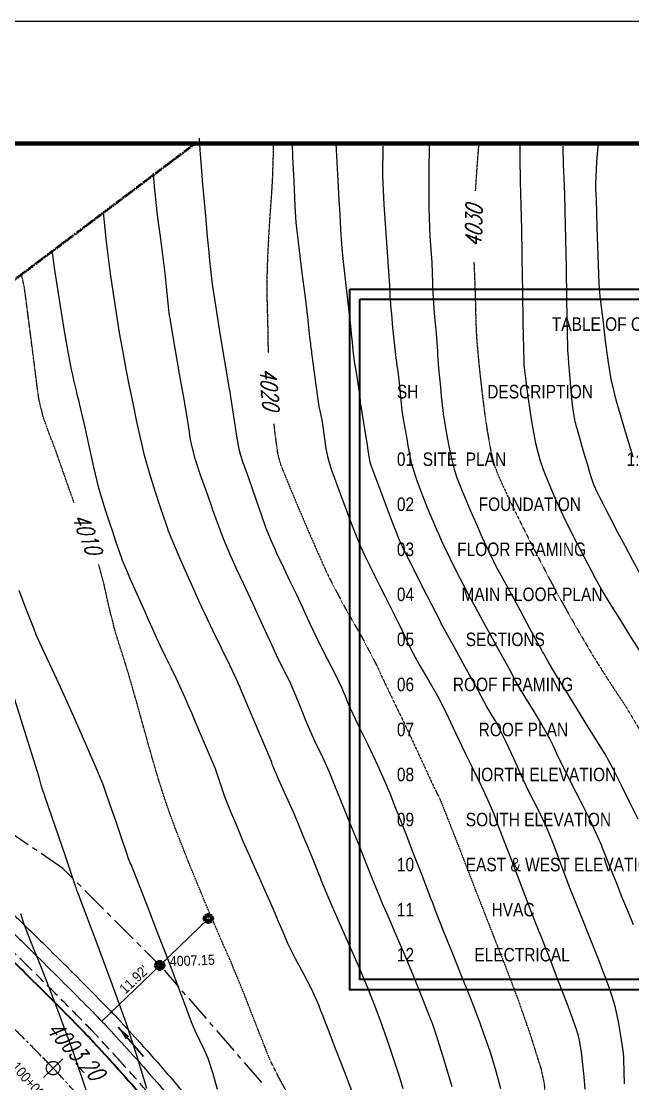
# Model space of a CAD drawing. Header units: inches. Extents: x 2775 to 17527, y 515 to 14737.
# Drawn here: x 6635 to 7721, y 6788 to 8675 of the extents above; entities that cross this region are included whole.
import ezdxf
from ezdxf.enums import TextEntityAlignment as Align

# ---------------------------------------------------------------- set-up
doc = ezdxf.new("R2010")
doc.units = ezdxf.units.IN
doc.header["$LTSCALE"] = 0.5
doc.header["$MEASUREMENT"] = 0
for name, pattern in [('CENTER', [2, 1.25, -0.25, 0.25, -0.25]), ('CENTER2', [1.125, 0.75, -0.125, 0.125, -0.125]), ('HIDDEN', [0.375, 0.25, -0.125]), ('PHANTOM', [2.5, 1.25, -0.25, 0.25, -0.25, 0.25, -0.25])]:
    doc.linetypes.add(name, pattern=pattern)
for name, color, linetype, lineweight in [('ARCHENT RD', 3, 'CENTER', 20), ('CONTROL', 6, 'CENTER', 25), ('D-CL', 5, 'CENTER2', 9), ('LAYOUT', 6, 'CENTER', 25), ('Object', 4, 'CONTINUOUS', 30), ('V-BNDY', 3, 'PHANTOM', 40), ('VX-TOPO-MAJR', 1, 'HIDDEN', 20), ('VX-TOPO-MINR', 7, 'CONTINUOUS', 5)]:
    doc.layers.add(name, color=color, linetype=linetype, lineweight=lineweight)
for name, color, linetype in [('D-SCRATCH', 4, 'CONTINUOUS'), ('LLMASONRY', 12, 'CONTINUOUS'), ('TEXT', 7, 'CONTINUOUS'), ('TITLE BLOCK', 7, 'CONTINUOUS')]:
    doc.layers.add(name, color=color, linetype=linetype)
doc.styles.add('ARCHENTLTD', font='technical.ttf', dxfattribs={"height": 6})
doc.styles.add('BEI', font='romans.shx', dxfattribs={"width": 0.75})
doc.styles.add('EXIST', font='romans.shx', dxfattribs={"width": 0.75, "oblique": 20, "height": 12})
doc.styles.add('SPHAND', font='SPHAND', dxfattribs={"bigfont": 'SPHAND'})
doc.dimstyles.get("Standard").update_dxf_attribs({"dimscale": 50, "dimtxt": 0.18, "dimasz": 0.18, "dimexe": 0.18, "dimexo": 0.0625, "dimgap": 0.09, "dimtad": 0, "dimtoh": 1, "dimzin": 0, "dimdsep": 46, "dimtxsty": 'BEI', "dimcen": 0.09, "dimclrd": 256, "dimclre": 256, "dimclrt": 256, "dimadec": 1, "dimazin": 0, "dimtfac": 1, "dimtofl": 0, "dimtmove": 0, "dimatfit": 3, "dimfxl": 1, "dimtolj": 1, "dimtzin": 0, "dimlwd": -1, "dimlwe": -1, "dimarcsym": 0})

# ---------------------------------------------------------------- blocks, each defined once
blk = doc.blocks.new('Tick')
at = {"layer": 'D-SCRATCH'}
blk.add_line((0, -2), (0, 2), dxfattribs=at)

msp = doc.modelspace()

# ---------------------------------------------------------------- linework, layer by layer
at = {"layer": 'ARCHENT RD', "color": 4, "lineweight": 20, "ltscale": 75}
for p, q in [((6708.5489, 7170.0749), (6474.1664, 7329.8893)), ((6886.4826, 6991.9362), (6708.5489, 7170.0749)), ((7061.5924, 6790.0736), (6888.7834, 6989.4646))]:
    msp.add_line(p, q, dxfattribs=at)
at = {"layer": 'ARCHENT RD'}
msp.add_circle((6691.0577, 6815.4595), 11.9995, dxfattribs=at)
at = {"layer": 'CONTROL', "linetype": 'Continuous', "lineweight": 5, "ltscale": 25}
for p, q in [((6880.4605, 6997.9652), (6966.8721, 7081.2301)), ((6777.4693, 6898.7244), (6880.4605, 6997.9652))]:
    msp.add_line(p, q, dxfattribs=at)
at = {"layer": 'D-CL', "color": 7, "linetype": 'Continuous', "lineweight": 30}
msp.add_lwpolyline([(5654.0837, 7414.5103, -0.005084406), (5755.8532, 7402.9053, -0.008917969), (5815.3523, 7393.6552, -0.000153048), (5901.1795, 7378.7127, -0.002842056), (5906.7336, 7377.7114, -0.004093262), (5985.8274, 7362.3168, -0.002939943), (6094.7286, 7339.5263, -0.003385805), (6109.9392, 7336.1417, -0.00135487), (6145.5425, 7327.8642, -0.028662542), (6213.3158, 7307.754, -0.026154029), (6283.0986, 7278.41, -0.02704738), (6342.0413, 7245.8692, -0.028411156), (6395.1147, 7208.3531, -0.006557317), (6448.658, 7164.5883, -0.010105991), (6483.916, 7133.7537, -0.002459577), (6550.2372, 7072.7448, -0.00543709), (6580.8537, 7043.6748, -0.001785003), (6637.1839, 6988.621, -0.002068829), (6685.5447, 6940.6218, -0.001603907), (6729.888, 6895.9587, -0.003127401), (6752.9526, 6872.2839, -0.005509512), (6762.9566, 6861.6538, -0.001265703), (6800.7161, 6820.4261, -0.007687849), (6848.3109, 6766.5541, -0.00519686)], format="xyb", dxfattribs=at)
at = {"layer": 'D-CL', "ltscale": 75}
msp.add_lwpolyline([(5654.0837, 7331.0554, -0.005603332), (5744.4314, 7319.6854, -0.008917969), (5800.97, 7310.8956, -0.000153048), (5886.7464, 7295.9619, -0.002842056), (5891.3607, 7295.13, -0.004093262), (5969.1046, 7279.9982, -0.002939943), (6077.0389, 7257.4101, -0.003385805), (6091.1391, 7254.2725, -0.00135487), (6126.299, 7246.0982, -0.028662542), (6184.8471, 7228.7253, -0.026154029), (6246.5347, 7202.7854, -0.02704738), (6297.5273, 7174.6337, -0.028411156), (6342.8117, 7142.6234, -0.006557317), (6394.6492, 7100.2528, -0.010105991), (6427.3514, 7071.6533, -0.002459577), (6493.0644, 7011.204, -0.00543709), (6522.3562, 6983.3918, -0.001785003), (6578.2574, 6928.7573, -0.002068829), (6626.1248, 6881.2478, -0.001603907), (6670.0885, 6836.967, -0.003127401), (6692.4198, 6814.0449, -0.005509512), (6701.1551, 6804.7629, -0.001265703), (6738.6274, 6763.8488, -0.007687849)], format="xyb", dxfattribs=at)
at = {"layer": 'LAYOUT', "color": 30, "lineweight": 106, "ltscale": 150}
msp.add_circle((6966.8721, 7081.2294), 6.0001, dxfattribs=at)
at = {"layer": 'LAYOUT', "color": 6, "lineweight": 106, "ltscale": 150}
msp.add_circle((6880.4605, 6997.9646), 6.0001, dxfattribs=at)
at = {"layer": 'Object', "color": 1, "linetype": 'HIDDEN', "lineweight": 15, "ltscale": 150}
msp.add_lwpolyline([(5655.322, 7426.4463, -0.00508817), (5757.4094, 7414.8042, -0.008929174), (5817.407, 7405.478, -0.000153048), (5903.2413, 7390.5342, -0.002842056), (5908.9297, 7389.5087, -0.004093262), (5988.2164, 7374.0766, -0.002939943), (6097.2557, 7351.2572, -0.003385805), (6112.6249, 7347.8372, -0.00135487), (6148.2916, 7339.5451, -0.028662542), (6217.3828, 7319.0438, -0.026154029), (6288.322, 7289.2136, -0.02704738), (6348.4005, 7256.0457, -0.028411156), (6402.5865, 7217.7431, -0.006557317), (6456.3735, 7173.779, -0.010105991), (6491.9967, 7142.6251, -0.002459577), (6558.4048, 7081.5363, -0.00543709), (6589.2105, 7052.2866, -0.001785003), (6645.602, 6997.173, -0.002068829), (6694.0333, 6949.1038, -0.001603907), (6738.4308, 6904.3861, -0.003127401), (6761.6001, 6880.6037, -0.005509512), (6771.7854, 6869.7811, -0.001265703), (6809.586, 6828.5086, -0.007687849), (6857.425, 6774.36, -0.00519686)], format="xyb", dxfattribs=at)
at = {"layer": 'Object', "color": 7, "lineweight": 20}
for points in [[(6622.6377, 7086.734, -0.001785003), (6679.2743, 7031.3809, -0.002068829), (6727.9875, 6983.0319, -0.001603907), (6772.602, 6938.0956, -0.003127401), (6796.1903, 6913.8831, -0.005509512), (6807.1005, 6902.2902, -0.001265703), (6845.0652, 6860.8385, -0.007687849), (6893.8815, 6805.5838, -0.00519686), (6961.6788, 6724.7386, -0.015653425)], [(6605.9241, 7069.5103, -0.001785003), (6662.4382, 7014.2769, -0.002068829), (6711.0104, 6966.0679, -0.001603907), (6755.5164, 6921.2408, -0.003127401), (6778.8952, 6897.2434, -0.005509512), (6789.4429, 6886.0357, -0.001265703), (6827.3256, 6844.6735, -0.007687849), (6875.6532, 6789.9719, -0.00519686), (6943.13, 6709.509, -0.015653425)]]:
    msp.add_lwpolyline(points, format="xyb", dxfattribs=at)
at = {"layer": 'TEXT', "color": 7, "lineweight": 30, "ltscale": 75, "elevation": 3722.4705}
for points in [[(7218.0074, 8199.3814), (8203.4093, 8199.3814), (8203.4093, 6954.7131), (7218.0074, 6954.7131)], [(7236.0074, 8181.3814), (8185.4093, 8181.3814), (8185.4093, 6972.7131), (7236.0074, 6972.7131)]]:
    msp.add_lwpolyline(points, close=True, dxfattribs=at)
at = {"layer": 'TITLE BLOCK', "color": 7, "linetype": 'Continuous', "lineweight": 0, "ltscale": 0.5}
msp.add_line((5101.5104, 8675.2015, 48504.8648), (10381.6051, 8675.2015, 48504.8648), dxfattribs=at)
at = {"layer": 'TITLE BLOCK', "color": 7, "linetype": 'Continuous', "lineweight": 30, "ltscale": 0.5, "const_width": 7.9057, "elevation": 48504.8648}
msp.add_lwpolyline([(5401.2923, 1417.0144), (10240.407, 1417.0144), (10240.407, 658.0646), (5244.2686, 658.0646), (5244.2686, 8458.2136), (10240.407, 8458.2136), (10240.407, 1417.0144)], dxfattribs=at)
at = {"layer": 'V-BNDY'}
msp.add_line((5653.9292, 7485.7342), (6944.8269, 8459.0744), dxfattribs=at)
at = {"layer": 'VX-TOPO-MAJR'}
for points in [[(7082.3233, 8458.1999), (7082.2156, 8449.618), (7080.5963, 8397.7398), (7078.8211, 8367.4336), (7076.644, 8337.1583), (7074.6565, 8306.869), (7073.0867, 8278.2818), (7071.7414, 8249.6859), (7070.87, 8221.0691), (7071.0195, 8177.9052), (7072.1842, 8134.7486), (7072.9439, 8091.5993), (7072.8853, 8086.2094)], [(7446.9614, 8458.7691), (7443.0988, 8406.2331), (7440.967, 8374.1025)], [(6728.3099, 7820.2957), (6718.5464, 7847.6208), (6707.2365, 7879.699), (6696.0166, 7911.8238), (6684.791, 7941.4316), (6673.8813, 7971.1328), (6666.3157, 8001.6597), (6662.658, 8027.1776), (6659.4148, 8052.7415), (6656.2074, 8078.3104), (6651.2769, 8116.5984), (6646.3674, 8154.8887), (6641.4013, 8193.1731), (6639.7101, 8204.0122), (6637.5117, 8214.7662), (6634.8395, 8225.424)]]:
    msp.add_lwpolyline(points, dxfattribs=at)
at = {"layer": 'VX-TOPO-MAJR', "flags": 128}
for points in [[(7438.5596, 8247.4448), (7439.3694, 8229.1323), (7440.5128, 8200.2762), (7441.077, 8178.1002), (7441.6023, 8155.9221), (7442.2195, 8133.7403), (7442.6844, 8123.0535), (7443.3516, 8112.3792), (7444.1518, 8101.7156), (7447.1545, 8068.5378), (7450.713, 8035.4063), (7454.5378, 8002.296), (7458.1574, 7974.4275), (7462.4158, 7946.6518), (7467.1851, 7918.9302), (7470.6422, 7902.0936), (7475.2011, 7885.531), (7481.2673, 7869.4155), (7500.3562, 7827.5968), (7520.3543, 7786.4618), (7541.0678, 7745.6601), (7555.7951, 7717.0603), (7570.6259, 7688.5312), (7585.7727, 7660.1582), (7606.3935, 7623.0543), (7627.5442, 7586.2627), (7649.0249, 7549.6629), (7678.3324, 7503.1899), (7708.528, 7457.2588), (7736.8139, 7410.1975), (7745.814, 7393.2836), (7754.5916, 7376.2531), (7763.4327, 7359.2604), (7798.3707, 7294.6641), (7833.6528, 7230.2353), (7868.1652, 7165.3116), (7868.7822, 7163.9896), (7869.3189, 7162.6324), (7869.8143, 7161.2588), (7870.4624, 7159.3073), (7871.0828, 7157.3473), (7871.751, 7155.4041), (7894.2103, 7096.1685), (7917.1738, 7037.1251), (7940.3517, 6978.1749), (7948.1431, 6959.3514), (7956.157, 6940.6147), (7963.73, 6921.691), (7976.5589, 6877.5856), (7985.7497, 6832.4035), (7995.5812, 6787.634), (8006.8316, 6753.5521), (8019.4576, 6719.6754), (8028.8767, 6685.3917), (8028.9145, 6652.5599), (8022.8668, 6619.1208), (8019.055, 6585.7614), (8021.3002, 6541.5415), (8025.4063, 6497.1354), (8027.7493, 6452.6377), (8026.0747, 6421.2258), (8020.278, 6390.2184), (8009.7393, 6359.6769), (7961.7893, 6305.1503), (7897.9034, 6264.7777), (7876.7257, 6243.6569)], [(7083.0746, 7960.0008), (7085.0086, 7942.5174), (7089.6504, 7908.4428), (7093.0924, 7894.0326), (7098.1018, 7880.02), (7103.7699, 7866.2282), (7124.275, 7817.0735), (7145.0889, 7768.1414), (7166.4211, 7719.4108), (7171.6685, 7707.7455), (7177.0126, 7696.1299), (7182.4733, 7684.569), (7210.2739, 7632.0914), (7239.8501, 7580.5209), (7267.4579, 7527.9605), (7269.5301, 7523.2069), (7271.4798, 7518.3975), (7273.5541, 7513.6448), (7289.85, 7479.6891), (7306.2882, 7445.7966), (7322.5399, 7411.8189), (7338.6052, 7377.2884), (7354.5192, 7342.6837), (7370.5429, 7308.1348), (7373.4211, 7302.5575), (7376.4211, 7297.0391), (7379.0784, 7291.3643), (7408.5756, 7216.4732), (7437.6268, 7141.4174), (7466.8063, 7066.4145), (7475.5823, 7044.1308), (7484.3744, 7021.8525), (7493.157, 6999.5679), (7516.2264, 6938.8775), (7537.6729, 6877.593), (7557.3213, 6815.22), (7563.0745, 6789.3872), (7565.8572, 6763.1421), (7566.6355, 6736.8145), (7566.2633, 6699.2961), (7564.9017, 6661.7368), (7562.604, 6624.1385), (7560.4969, 6589.1652), (7557.5252, 6554.355), (7551.0657, 6520.1869), (7533.8403, 6456.7735), (7516.4822, 6393.4297), (7506.4347, 6356.6912)], [(7052.4919, 6208.3807), (7057.1854, 6218.3564), (7066.9846, 6239.1885), (7076.7846, 6260.0202), (7089.1025, 6286.1999), (7101.4204, 6312.3796), (7113.7384, 6338.5592), (7125.0851, 6362.3062), (7136.5719, 6385.9865), (7148.0073, 6409.7513), (7155.8886, 6426.4641), (7161.931, 6443.8348), (7162.9392, 6461.5094), (7157.4746, 6494.7119), (7151.3132, 6527.8803), (7145.3098, 6561.0725), (7135.4896, 6623.687), (7125.8437, 6686.3376), (7114.2722, 6748.7031), (7104.2002, 6776.6197), (7089.8808, 6803.0768), (7076.4597, 6829.9021), (7053.0893, 6888.9951), (7030.0098, 6948.2555), (7005.8672, 7007.0649), (7000.2361, 7019.7379), (6994.4714, 7032.3546), (6988.8197, 7045.0234), (6960.9695, 7110.3001), (6933.9574, 7175.9185), (6907.9606, 7241.998), (6896.7942, 7272.2981), (6886.3982, 7302.8509), (6876.7368, 7333.648), (6859.324, 7394.1104), (6842.5733, 7454.7495), (6825.2991, 7515.224), (6817.5421, 7540.3632), (6809.5392, 7565.4327), (6801.6941, 7590.5431), (6790.5927, 7634.0093), (6780.8997, 7677.878), (6772.0863, 7709.8691)]]:
    msp.add_lwpolyline(points, dxfattribs=at)
at = {"layer": 'VX-TOPO-MINR'}
for points in [[(7486.3573, 6778.6638), (7477.4593, 6812.1067), (7467.2557, 6845.1803), (7455.8763, 6877.9068), (7450.1254, 6893.5936), (7444.3354, 6909.2405), (7438.4464, 6924.8401), (7432.3988, 6940.3849), (7416.7298, 6979.5054), (7400.9218, 7018.5669), (7385.2051, 7057.6624), (7369.8101, 7096.8849), (7367.266, 7103.5124), (7364.7332, 7110.1443), (7362.2007, 7116.7763), (7359.657, 7123.404), (7345.8383, 7159.2662), (7332.0013, 7195.1213), (7318.1107, 7230.9558), (7304.1315, 7266.7565), (7300.1011, 7276.9467), (7296.0283, 7287.1199), (7291.9351, 7297.285), (7287.8433, 7307.4509), (7287.0143, 7309.509), (7286.1804, 7311.5651), (7285.3405, 7313.6188), (7284.4937, 7315.6697), (7268.0336, 7352.9072), (7250.461, 7389.6537), (7232.655, 7426.2953), (7215.4951, 7463.218), (7212.7958, 7469.5911), (7210.2228, 7476.0206), (7207.6257, 7482.4398), (7204.8543, 7488.782), (7191.9224, 7515.6242), (7178.4904, 7542.2283), (7165.0431, 7568.8249), (7152.0653, 7595.6444), (7147.8994, 7604.6595), (7143.7657, 7613.6904), (7139.6305, 7622.7206), (7135.4599, 7631.7336), (7123.9992, 7655.9964), (7112.3998, 7680.1943), (7100.791, 7704.3906), (7089.3023, 7728.649), (7084.1035, 7739.9306), (7079.0786, 7751.289), (7074.2795, 7762.7445), (7069.7579, 7774.3173), (7061.0586, 7798.1636), (7052.6957, 7822.1143), (7044.5114, 7846.1273), (7036.3479, 7870.1606), (7032.3834, 7881.3181), (7028.3797, 7892.4628), (7024.6979, 7903.7019), (7021.6994, 7915.1426), (7017.2865, 7938.2833), (7013.7453, 7961.5564), (7010.4753, 7984.8694), (7006.876, 8008.1298), (7006.128, 8012.4897), (7005.3769, 8016.8492), (7004.6271, 8021.2089), (7003.8829, 8025.5698), (6996.1506, 8071.1418), (6988.55, 8116.7313), (6981.2767, 8162.3791), (6974.5262, 8208.1263), (6971.8498, 8229.1097), (6969.5869, 8250.135), (6967.5702, 8271.1855), (6965.6325, 8292.2445), (6962.7603, 8323.2958), (6959.9456, 8354.3515), (6957.2482, 8385.4163), (6954.7281, 8416.4948), (6952.4297, 8446.7962), (6950.9471, 8467.661)], [(7115.4871, 8458.1999), (7116.5405, 8434.4928), (7118.481, 8390.8219), (7120.4228, 8347.151), (7120.9531, 8337.232), (7121.6589, 8327.3224), (7122.537, 8317.4263), (7123.5841, 8307.5477), (7128.2573, 8268.0297), (7133.11, 8228.5346), (7137.978, 8189.0423), (7142.697, 8149.5324), (7144.0622, 8137.7321), (7145.4174, 8125.9306), (7146.7624, 8114.1279), (7148.0971, 8102.3242), (7148.2122, 8101.2001), (7148.3148, 8100.0747), (7148.4206, 8098.9496), (7148.5452, 8097.8266), (7148.9526, 8094.8256), (7149.407, 8091.8312), (7149.8748, 8088.8388), (7150.3223, 8085.8437), (7153.2627, 8064.0968), (7156.0437, 8042.3256), (7158.8692, 8020.5598), (7161.9426, 7998.8289), (7163.3351, 7990.8882), (7164.9894, 7982.9934), (7166.7201, 7975.1131), (7168.3415, 7967.2157), (7170.9332, 7950.2698), (7172.9389, 7933.2122), (7175.3049, 7916.2197), (7178.977, 7899.4688), (7184.5388, 7881.3836), (7190.7868, 7863.5619), (7197.4052, 7845.8751), (7204.0784, 7828.1945), (7210.5622, 7810.6496), (7217.0552, 7793.1203), (7223.7017, 7775.6504), (7230.6461, 7758.2836), (7237.9612, 7741.1979), (7245.6554, 7724.2896), (7253.6382, 7707.5159), (7261.8188, 7690.8339), (7271.3188, 7671.921), (7280.9425, 7653.0743), (7290.5675, 7634.2311), (7300.0709, 7615.329), (7306.8039, 7601.4505), (7313.3895, 7587.4977), (7319.9708, 7573.5428), (7326.6909, 7559.6584), (7341.9516, 7531.2429), (7358.3173, 7503.4), (7374.5598, 7475.495), (7389.451, 7446.8935), (7393.5837, 7437.9398), (7397.6036, 7428.9339), (7401.6031, 7419.9193), (7405.6745, 7410.9396), (7422.9089, 7375.0399), (7440.5907, 7339.3347), (7457.8141, 7303.4251), (7473.6736, 7266.9122), (7474.8675, 7263.9031), (7476.0377, 7260.8851), (7477.195, 7257.8624), (7478.3501, 7254.8387), (7484.7758, 7238.0547), (7491.2008, 7221.2705), (7497.6263, 7204.4865), (7504.0537, 7187.7031), (7515.3489, 7158.2277), (7526.6524, 7128.7553), (7537.965, 7099.2865), (7549.2876, 7069.8216), (7551.3841, 7064.4593), (7553.5229, 7059.1137), (7555.677, 7053.774), (7557.8193, 7048.4291), (7573.8843, 7007.7724), (7589.7015, 6967.056), (7605.2085, 6926.1525), (7620.3431, 6884.9351), (7623.4391, 6874.8932), (7625.7365, 6864.6563), (7627.4749, 6854.2981), (7628.8939, 6843.8926), (7631.5232, 6821.9248), (7633.7677, 6799.9223), (7635.6378, 6777.892)], [(7706.1264, 6787.6645), (7705.7454, 6809.3217), (7705.1338, 6830.9658), (7704.9766, 6833.8034), (7704.732, 6836.6363), (7704.4231, 6839.465), (7704.0728, 6842.2895), (7700.2745, 6870.1411), (7695.6215, 6897.8661), (7689.4723, 6925.2667), (7681.1853, 6952.145), (7674.559, 6970.191), (7667.7697, 6988.0996), (7660.8445, 7005.9263), (7653.8108, 7023.7269), (7642.6364, 7051.7689), (7631.4375, 7079.7992), (7620.2436, 7107.83), (7609.0845, 7135.8739), (7598.856, 7162.5588), (7588.9358, 7189.3646), (7578.8511, 7216.1081), (7568.1289, 7242.6059), (7560.6686, 7258.9159), (7552.6143, 7274.9458), (7544.3727, 7290.8856), (7536.3505, 7306.9255), (7522.773, 7335.979), (7509.5145, 7365.1937), (7496.0607, 7394.3192), (7481.8975, 7423.1049), (7476.8903, 7432.1424), (7471.5283, 7440.9804), (7466.1039, 7449.7836), (7460.9096, 7458.7169), (7441.7167, 7493.7113), (7422.581, 7528.7397), (7403.4437, 7563.7672), (7384.246, 7598.7592), (7383.2428, 7600.5612), (7382.2311, 7602.3586), (7381.2238, 7604.1584), (7380.2338, 7605.9681), (7380.0512, 7606.3277), (7379.8798, 7606.6931), (7379.7114, 7607.0599), (7379.5376, 7607.424), (7363.3275, 7639.6657), (7346.91, 7671.8069), (7330.4945, 7703.9541), (7314.2903, 7736.2142), (7312.5424, 7739.7787), (7310.8367, 7743.3627), (7309.1927, 7746.9754), (7307.6297, 7750.6261), (7295.1346, 7781.8742), (7283.1756, 7813.3076), (7271.4928, 7844.848), (7259.8264, 7876.4167), (7258.3282, 7880.2658), (7256.8139, 7884.11), (7255.4364, 7887.9963), (7254.3481, 7891.972), (7252.4006, 7902.1603), (7250.863, 7912.409), (7249.4607, 7922.6767), (7247.9195, 7932.922), (7245.4297, 7947.5034), (7242.8848, 7962.0771), (7240.3812, 7976.6583), (7238.0152, 7991.2622), (7237.3406, 7996.4553), (7236.8314, 8001.67), (7236.3535, 8006.8886), (7235.7728, 8012.0935), (7232.9384, 8031.6528), (7229.8019, 8051.175), (7226.7511, 8070.709), (7224.1737, 8090.3041), (7222.6245, 8104.9851), (7221.2062, 8119.6805), (7219.8082, 8134.3776), (7218.32, 8149.064), (7215.3638, 8175.0378), (7212.2271, 8200.9952), (7209.1659, 8226.9597), (7206.436, 8252.955), (7204.2265, 8279.1982), (7202.4647, 8305.4816), (7200.9578, 8331.7862), (7199.5129, 8358.0934), (7197.5123, 8391.4449), (7195.5719, 8424.7997), (7194.1596, 8458.1761), (7194.1593, 8458.1999)], [(7520.1648, 8458.9207), (7520.0178, 8451.4282), (7519.9381, 8442.1068), (7520.0066, 8432.7853), (7520.8497, 8390.3784), (7521.8448, 8347.9763), (7522.8419, 8305.5749), (7523.6905, 8263.1705), (7523.9581, 8247.5893), (7524.2245, 8232.008), (7524.4835, 8216.4266), (7524.7286, 8200.8449), (7524.864, 8191.4431), (7524.9898, 8182.0412), (7525.1129, 8172.6392), (7525.2402, 8163.2372), (7525.5931, 8139.9832), (7526.0019, 8116.7328), (7526.4687, 8093.4783), (7526.9953, 8070.212), (7527.0555, 8068.5066), (7527.1468, 8066.8033), (7527.2584, 8065.1015), (7527.3789, 8063.4003), (7527.4368, 8062.638), (7527.5019, 8061.8761), (7527.5743, 8061.1149), (7527.6542, 8060.3542), (7530.5344, 8036.2961), (7533.7873, 8012.2923), (7537.2905, 7988.3204), (7540.9213, 7964.358), (7542.492, 7954.6089), (7544.2275, 7944.8928), (7546.13, 7935.2041), (7548.2021, 7925.5371), (7552.0455, 7909.881), (7556.5256, 7894.414), (7561.6257, 7879.1286), (7567.3288, 7864.017), (7574.3593, 7846.8495), (7581.6835, 7829.8629), (7589.3284, 7813.0357), (7597.3206, 7796.3461), (7609.2302, 7772.2442), (7621.2778, 7748.2367), (7633.5468, 7724.3476), (7646.121, 7700.6006), (7653.367, 7687.1774), (7660.6998, 7673.8078), (7668.2243, 7660.5514), (7676.0455, 7647.4675), (7696.9581, 7613.7605), (7717.9761, 7580.1238), (7738.995, 7546.4896)], [(7722.027, 7069.8469), (7711.7137, 7094.6945), (7701.5632, 7119.6097), (7693.3264, 7140.1769), (7685.1126, 7160.7539), (7676.9167, 7181.3379), (7668.7338, 7201.9264), (7667.1643, 7206.0188), (7665.6429, 7210.1301), (7664.0966, 7214.2318), (7662.4525, 7218.2959), (7646.376, 7253.4428), (7629.0194, 7287.9863), (7611.2592, 7322.3357), (7593.9719, 7356.9006), (7589.0113, 7367.5155), (7584.1672, 7378.1892), (7579.2519, 7388.8304), (7574.0773, 7399.3474), (7559.4143, 7425.797), (7543.7087, 7451.6601), (7527.829, 7477.4266), (7512.6439, 7503.5862), (7501.4957, 7523.9138), (7490.3552, 7544.246), (7479.2261, 7564.5848), (7468.1125, 7584.9323), (7459.1103, 7601.4434), (7450.1191, 7617.9601), (7441.1393, 7634.4832), (7432.1715, 7651.0137), (7420.1154, 7673.7324), (7408.412, 7696.633), (7396.9845, 7719.6806), (7385.7565, 7742.8403), (7381.1364, 7752.7629), (7376.7132, 7762.7674), (7372.4062, 7772.8266), (7368.1344, 7782.9133), (7357.4845, 7807.9409), (7347.1444, 7833.0714), (7337.6522, 7858.514), (7329.546, 7884.478), (7327.2826, 7893.5415), (7325.3662, 7902.665), (7323.6578, 7911.8275), (7322.0185, 7921.0079), (7319.1758, 7936.7209), (7316.3739, 7952.4361), (7313.7227, 7968.1741), (7311.332, 7983.9557), (7309.1021, 8002.2455), (7307.2951, 8020.5856), (7305.5345, 8038.9294), (7303.4442, 8057.2302), (7302.5161, 8063.6199), (7301.4879, 8069.9972), (7300.4905, 8076.3789), (7299.6547, 8082.7819), (7297.9479, 8098.72), (7296.339, 8114.6673), (7294.7991, 8130.6213), (7293.299, 8146.5797), (7292.4828, 8155.276), (7291.6803, 8163.9737), (7290.9256, 8172.6748), (7290.2531, 8181.3814), (7290.0358, 8185.1844), (7289.8897, 8188.9921), (7289.7619, 8192.8009), (7289.5996, 8196.6074), (7286.4567, 8247.637), (7282.7795, 8298.6411), (7279.2567, 8349.6571), (7276.577, 8400.7229), (7276.5194, 8402.6765), (7276.4983, 8404.6308), (7276.5084, 8406.5853), (7276.5447, 8408.5396), (7276.7448, 8416.1983), (7276.96, 8423.8556), (7277.172, 8431.5126), (7277.3625, 8439.1702), (7277.6755, 8453.2999)], [(7730.3065, 7257.9225), (7715.6715, 7287.1618), (7701.28, 7316.531), (7686.5367, 7345.7171), (7670.8466, 7374.4069), (7666.0174, 7382.4757), (7661.0141, 7390.4342), (7655.9492, 7398.3537), (7650.9355, 7406.3053), (7636.0688, 7430.2988), (7621.207, 7454.2955), (7606.3651, 7478.3052), (7591.5579, 7502.3376), (7584.581, 7513.7598), (7577.6977, 7525.2388), (7570.9496, 7536.7967), (7564.3782, 7548.4555), (7562.5115, 7551.847), (7560.6519, 7555.2422), (7558.7966, 7558.6396), (7556.9427, 7562.038), (7538.69, 7595.5159), (7520.4594, 7629.005), (7502.252, 7662.5072), (7484.0689, 7696.0244), (7478.9509, 7705.6689), (7473.9825, 7715.3906), (7469.1314, 7725.1747), (7464.3649, 7735.0064), (7453.4008, 7758.5539), (7442.9042, 7782.2957), (7432.6832, 7806.1674), (7422.5457, 7830.1044), (7417.6299, 7841.6567), (7412.857, 7853.2565), (7408.4756, 7865.0004), (7404.7339, 7876.985), (7399.3304, 7898.6223), (7394.7554, 7920.4029), (7390.677, 7942.2765), (7386.7635, 7964.1927), (7386.1931, 7967.3009), (7385.6254, 7970.4087), (7385.0981, 7973.5226), (7384.6488, 7976.6491), (7383.6874, 7984.6354), (7382.8108, 7992.6295), (7381.9924, 8000.6294), (7381.2058, 8008.6332), (7379.5888, 8025.284), (7378.0062, 8041.9376), (7376.4962, 8058.5966), (7375.097, 8075.2636), (7374.6124, 8082.4226), (7374.2384, 8089.59), (7373.881, 8096.7586), (7373.4461, 8103.9214), (7371.9996, 8121.3713), (7370.3118, 8138.8041), (7368.6644, 8156.24), (7367.339, 8173.6992), (7366.4027, 8191.861), (7365.694, 8210.0354), (7365.028, 8228.2117), (7364.2196, 8246.3788), (7363.256, 8262.0238), (7362.1287, 8277.6609), (7361.0486, 8293.3017), (7360.2271, 8308.9577), (7359.2515, 8343.7698), (7358.9592, 8378.5925), (7359.1565, 8413.4238), (7359.6501, 8448.2621), (7359.7871, 8456.0608)], [(7596.442, 8453.1349), (7597.3967, 8420.6998), (7598.6057, 8383.082), (7599.7886, 8345.4641), (7600.8175, 8307.8419), (7601.1411, 8294.5361), (7601.4609, 8281.2301), (7601.7651, 8267.9238), (7602.0419, 8254.6169), (7602.1, 8251.568), (7602.1559, 8248.5191), (7602.2094, 8245.4702), (7602.2607, 8242.4213), (7602.6049, 8220.4903), (7602.9268, 8198.5589), (7603.2422, 8176.6275), (7603.5667, 8154.696), (7603.7857, 8141.5017), (7604.0383, 8128.3086), (7604.321, 8115.115), (7604.6302, 8101.9192), (7605.0899, 8090.0759), (7605.8135, 8078.2461), (7606.6834, 8066.4249), (7607.5822, 8054.6076), (7609.2555, 8032.6925), (7611.2283, 8010.804), (7613.7945, 7988.9675), (7617.2478, 7967.2084), (7617.9368, 7963.847), (7618.7382, 7960.5187), (7619.6206, 7957.2125), (7620.5524, 7953.9174), (7625.3643, 7937.2474), (7630.2158, 7920.5975), (7635.107, 7903.9614), (7640.0383, 7887.3326), (7642.6488, 7878.5778), (7645.2991, 7869.8378), (7648.0427, 7861.1245), (7650.9327, 7852.4496), (7651.7485, 7850.286), (7652.667, 7848.1645), (7653.6575, 7846.0741), (7654.6889, 7844.0037), (7661.1784, 7831.1809), (7667.6977, 7818.379), (7674.2535, 7805.5972), (7680.8521, 7792.8347), (7693.9009, 7767.7235), (7707.003, 7742.6452), (7720.2214, 7717.6264), (7733.6192, 7692.6939)], [(7400.1233, 6781.9415), (7386.5738, 6827.7767), (7372.0804, 6873.4276), (7369.7097, 6880.6462), (7367.3052, 6887.8445), (7364.7995, 6895.0042), (7362.1255, 6902.107), (7346.7381, 6940.7681), (7331.0661, 6979.2925), (7315.1291, 7017.7004), (7298.9463, 7056.0123), (7291.7133, 7072.6683), (7284.3645, 7089.2734), (7277.0788, 7105.9044), (7270.0352, 7122.6377), (7258.5018, 7151.1677), (7247.0993, 7179.7503), (7235.7295, 7208.3462), (7224.2944, 7236.9164), (7213.649, 7263.2971), (7202.959, 7289.6595), (7192.2004, 7315.9939), (7181.3492, 7342.291), (7174.1122, 7358.6633), (7166.386, 7374.8197), (7158.5572, 7390.9299), (7151.0125, 7407.1638), (7141.429, 7429.791), (7132.2935, 7452.6186), (7123.0727, 7475.4096), (7113.233, 7497.9272), (7107.8187, 7509.1653), (7102.195, 7520.3039), (7096.5649, 7531.4393), (7091.1315, 7542.668), (7079.8199, 7567.1463), (7068.596, 7591.6673), (7057.3678, 7616.1864), (7046.0435, 7640.659), (7041.8305, 7649.5782), (7037.5664, 7658.4736), (7033.2989, 7667.3683), (7029.0756, 7676.2859), (7016.9348, 7702.6316), (7005.2002, 7729.1568), (6993.9929, 7755.9087), (6983.4337, 7782.9345), (6980.5619, 7790.8066), (6977.8011, 7798.7131), (6975.0994, 7806.6402), (6972.4045, 7814.574), (6962.7946, 7841.6192), (6953.0898, 7868.6334), (6944.1655, 7895.8764), (6936.8971, 7923.6082), (6935.2779, 7932.0991), (6933.9785, 7940.6385), (6932.7787, 7949.1926), (6931.458, 7957.7274), (6923.6672, 8003.1405), (6915.8442, 8048.5487), (6908.0341, 8093.9602), (6900.2818, 8139.3832), (6899.5511, 8143.6951), (6898.8335, 8148.009), (6898.1457, 8152.3277), (6897.5045, 8156.6542), (6895.3323, 8174.2516), (6893.5731, 8191.8969), (6891.9153, 8209.5535), (6890.0474, 8227.1848), (6885.9422, 8260.0756), (6881.6078, 8292.941), (6877.3682, 8325.8196), (6873.5474, 8358.7499), (6872.7498, 8366.5942), (6872.0127, 8374.4438), (6871.3199, 8382.2972), (6870.6551, 8390.1532), (6869.4133, 8405.1808)], [(7313.1577, 6778.9445), (7306.2903, 6800.5751), (7295.7668, 6832.6197), (7285.0928, 6864.5737), (7273.9699, 6896.3563), (7262.0994, 6927.8868), (7256.0973, 6942.9673), (7249.9842, 6957.9944), (7243.7677, 6972.9761), (7237.4553, 6987.9203), (7219.9622, 7028.2033), (7202.1888, 7068.3633), (7184.5681, 7108.5856), (7167.533, 7149.0557), (7165.7849, 7153.3816), (7164.0571, 7157.7155), (7162.3335, 7162.0512), (7160.598, 7166.3821), (7152.2694, 7186.9994), (7143.9161, 7207.6065), (7135.5117, 7228.1928), (7127.03, 7248.7479), (7117.9533, 7269.8812), (7108.5364, 7290.8672), (7099.0298, 7311.8157), (7089.6837, 7332.8368), (7087.6773, 7337.4943), (7085.707, 7342.1668), (7083.7734, 7346.8544), (7081.8771, 7351.5575), (7081.0909, 7353.7409), (7080.3892, 7355.9557), (7079.6792, 7358.167), (7078.8684, 7360.3403), (7065.4489, 7392.3812), (7051.9163, 7424.3732), (7038.2978, 7456.3295), (7024.6208, 7488.263), (7023.276, 7491.4047), (7021.9305, 7494.5458), (7020.5754, 7497.6827), (7019.2017, 7500.8118), (7005.0733, 7531.3143), (6990.3062, 7561.5191), (6975.4263, 7591.6718), (6960.9592, 7622.018), (6958.8543, 7626.5978), (6956.7609, 7631.1829), (6954.6759, 7635.772), (6952.5958, 7640.3637), (6939.3566, 7669.7009), (6926.2314, 7699.0835), (6913.2844, 7728.5507), (6900.5801, 7758.1416), (6898.3452, 7763.7257), (6896.2859, 7769.3748), (6894.3289, 7775.0633), (6892.4011, 7780.7652), (6882.0282, 7811.3591), (6871.9074, 7842.0155), (6862.3323, 7872.8384), (6853.5964, 7903.9322), (6849.6881, 7919.4737), (6846.0628, 7935.0715), (6842.6391, 7950.7129), (6839.3354, 7966.3854), (6833.0682, 7996.5296), (6826.9077, 8026.6872), (6820.9543, 8056.8862), (6815.3088, 8087.1544), (6809.2527, 8121.961), (6803.5788, 8156.8207), (6798.2419, 8191.7332), (6793.1964, 8226.6983), (6791.2492, 8240.7859), (6789.3926, 8254.8826), (6787.6686, 8268.9945), (6786.1193, 8283.1279), (6781.4779, 8329.7871), (6780.7747, 8337.2559)], [(7223.726, 6770.2705), (7208.8441, 6809.5007), (7193.4463, 6848.4307), (7178.2285, 6887.4872), (7174.4451, 6897.4806), (7170.6632, 6907.4731), (7166.8631, 6917.4586), (7163.0249, 6927.4306), (7150.5591, 6955.332), (7136.2888, 6982.4282), (7121.7128, 7009.3961), (7108.33, 7036.9129), (7099.6063, 7056.9854), (7090.9576, 7077.0926), (7082.2993, 7097.1959), (7073.5466, 7117.2566), (7065.2757, 7135.9305), (7056.9654, 7154.5876), (7048.6554, 7173.2457), (7040.3852, 7191.9229), (7028.9951, 7218.18), (7017.8821, 7244.5546), (7007.0055, 7271.028), (6996.3247, 7297.582), (6991.8874, 7309.9053), (6987.9269, 7322.4053), (6983.9201, 7334.8863), (6979.3436, 7347.1524), (6970.6338, 7367.9484), (6961.8505, 7388.7126), (6953.0114, 7409.4537), (6944.1345, 7430.18), (6937.9831, 7444.5504), (6931.8285, 7458.9184), (6925.63, 7473.2672), (6919.3468, 7487.5802), (6910.3101, 7507.0899), (6900.8649, 7526.4092), (6891.3476, 7545.6952), (6882.0943, 7565.105), (6874.962, 7580.623), (6867.869, 7596.1589), (6860.8041, 7611.7083), (6853.756, 7627.2666), (6845.4805, 7645.6047), (6837.2761, 7663.9712), (6829.1832, 7682.3905), (6821.242, 7700.8872), (6814.6009, 7717.4808), (6808.4813, 7734.2678), (6802.666, 7751.1717), (6796.9373, 7768.1154), (6790.4255, 7787.3299), (6784.0734, 7806.5856), (6778.0614, 7825.942), (6772.5696, 7845.4591), (6763.3935, 7883.038), (6755.0953, 7920.8156), (6746.9253, 7958.6162), (6738.1337, 7996.2643), (6736.7104, 8001.8131), (6735.2446, 8007.3519), (6733.7859, 8012.8932), (6732.3836, 8018.4498), (6730.112, 8027.9964), (6727.9502, 8037.5663), (6725.9034, 8047.1622), (6723.9767, 8056.7867), (6716.9583, 8094.2906), (6710.3727, 8131.857), (6704.175, 8169.4878), (6698.3203, 8207.1851), (6694.4334, 8233.4134), (6690.7238, 8259.6598), (6689.6895, 8267.4561)], [(6983.089, 6777.7609), (6975.4814, 6805.4013), (6966.3248, 6832.4956), (6959.3697, 6848.7659), (6951.7409, 6864.76), (6944.1293, 6880.7617), (6937.226, 6897.0548), (6926.1808, 6926.2844), (6915.2561, 6955.5643), (6904.3063, 6984.8361), (6893.1858, 7014.0414), (6877.365, 7054.8944), (6861.4662, 7095.7185), (6845.5031, 7136.5169), (6829.4894, 7177.2926), (6828.2538, 7180.2671), (6826.9561, 7183.2165), (6825.6732, 7186.1721), (6824.4817, 7189.1652), (6824.0181, 7190.5609), (6823.6154, 7191.9765), (6823.2218, 7193.395), (6822.7851, 7194.7996), (6812.5678, 7224.6695), (6802.3252, 7254.5316), (6792.0574, 7284.3858), (6781.7645, 7314.2325), (6781.2213, 7315.8496), (6780.6855, 7317.4694), (6780.1273, 7319.0811), (6779.517, 7320.6737), (6765.8054, 7353.28), (6751.6535, 7385.6849), (6737.3403, 7418.0155), (6723.1447, 7450.3988), (6722.0015, 7453.0429), (6720.8595, 7455.6876), (6719.7172, 7458.3321), (6718.5734, 7460.9759), (6704.5038, 7492.2028), (6689.8933, 7523.1862), (6675.293, 7554.1784), (6661.2541, 7585.4317), (6659.6464, 7589.28), (6658.1089, 7593.1557), (6656.6116, 7597.048), (6655.1246, 7600.9462), (6642.8741, 7632.3685), (6630.6985, 7663.8165)]]:
    msp.add_lwpolyline(points, dxfattribs=at)
at = {"layer": 'VX-TOPO-MINR', "ltscale": 50}
for points in [[(7659.5172, 8459.1881), (7656.5528, 8425.6484), (7654.6519, 8385.8116), (7654.7695, 8376.7599), (7655.1741, 8367.7185), (7655.5725, 8358.677), (7657.1405, 8308.7851), (7658.6845, 8258.8916), (7660.3896, 8209.0095), (7662.1143, 8186.1231), (7664.9457, 8163.3152), (7667.9204, 8140.5187), (7671.8532, 8106.6967), (7676.1584, 8072.93), (7681.716, 8039.3094), (7690.3975, 8002.6195), (7701.0757, 7966.4686), (7712.2141, 7930.4113), (7716.5137, 7915.8502), (7721.0027, 7901.3642)], [(7659.4728, 8458.6857), (7656.5528, 8425.6484), (7654.6519, 8385.8116), (7654.7695, 8376.7599), (7655.1741, 8367.7185), (7655.5725, 8358.677), (7657.1405, 8308.7851), (7658.6845, 8258.8916), (7660.3896, 8209.0095), (7662.1143, 8186.1231), (7664.9457, 8163.3152), (7667.9204, 8140.5187), (7671.8532, 8106.6967), (7676.1584, 8072.93), (7681.716, 8039.3094), (7690.3975, 8002.6195), (7701.0757, 7966.4686), (7712.2141, 7930.4113), (7716.5137, 7915.8502), (7721.0027, 7901.3642)], [(6857.4487, 6779.1974), (6839.985, 6837.7595), (6820.885, 6895.7686), (6794.1586, 6969.4512), (6766.9825, 7042.9756), (6739.4028, 7116.3484), (6737.3692, 7121.502), (6735.2921, 7126.6388), (6733.3194, 7131.8158), (6732.566, 7134.1595), (6731.8884, 7136.528), (6731.1657, 7138.8819), (6713.1201, 7192.204), (6694.9118, 7245.4734), (6676.5469, 7298.6881), (6675.5887, 7301.3714), (6674.6161, 7304.0496), (6673.6821, 7306.7415), (6670.1531, 7318.3176), (6666.9268, 7329.9861), (6663.6117, 7341.626), (6640.5559, 7415.4506), (6616.949, 7489.1206)], [(6749.7428, 6776.0631), (6728.8333, 6837.6926), (6714.1709, 6878.0723), (6699.2925, 6918.3467), (6684.1931, 6958.5379), (6669.2051, 6996.5204), (6653.8965, 7034.3794), (6639.3575, 7072.5346), (6633.8048, 7089.8085)]]:
    msp.add_lwpolyline(points, dxfattribs=at)

# ---------------------------------------------------------------- block references
at = {"layer": 'Object', "xscale": 11.999999999995, "yscale": 12, "zscale": 12, "rotation": 313.9375605050899}
msp.add_blockref('Tick', (6691.0577, 6815.4595), dxfattribs=at)

# ---------------------------------------------------------------- texts
at = {"layer": 'CONTROL', "color": 6, "style": 'SPHAND', "width": 0.92}
msp.add_text('4007.15', height=17.99928, rotation=2.035524, dxfattribs=at).set_placement((6898.7135, 6996.2276, -4026.6127))
at = {"layer": 'CONTROL', "style": 'SPHAND', "width": 0.92}
msp.add_text("11.92'", height=17.99928, rotation=43.45446, dxfattribs=at).set_placement((6819.3325, 6945.9871, -11255.5498))
at = {"layer": 'TEXT', "style": 'EXIST', "oblique": 20, "width": 0.75}
for s, rotation, p in [('4030', 88.911109, (7438.1383, 8310.8046, 3770.4713)), ('4020', 274.6156906, (7075.4348, 8022.8996, 3650.4692)), ('4010', 291.6248823, (6751.0726, 7765.4291, 3530.467))]:
    msp.add_text(s, height=28.80051, rotation=rotation, dxfattribs=at).set_placement(p, align=Align.MIDDLE_CENTER)
at = {"layer": 'TEXT', "style": 'SPHAND', "width": 0.92}
msp.add_text("100+00'", height=17.99928, rotation=310.9085986, dxfattribs=at).set_placement((6615.5983, 6816.8329, -11255.5498))
at = {"layer": 'TEXT', "color": 3, "lineweight": 9, "ltscale": 75, "insert": (7301.758, 8189.2322), "char_height": 24, "width": 1963.714375, "attachment_point": 1, "style": 'ARCHENTLTD'}
msp.add_mtext('{\\C256; \\P                                    TABLE OF CONTENTS\\P \\P \\PSH                DESCRIPTION                                      SCALE\\P \\P \\P01  SITE  PLAN                            1:20\\P \\P02               FOUNDATION                                              1/4 "\\P \\P03          FLOOR FRAMING                                         1/4 "\\P \\P04           MAIN FLOOR PLAN                                      1/4 "\\P \\P05            SECTIONS                                                   3/4 "\\P \\P06         ROOF FRAMING                                           1/4 "\\P \\P07               ROOF PLAN                                                  1/4 "\\P \\P08             NORTH ELEVATION                                      1/4 "\\P \\P09            SOUTH ELEVATION                                       1/4 "\\P \\P10            EAST & WEST ELEVATION                       1/4 "\\P \\P11                  HVAC                                                         1/4 "\\P \\P12              ELECTRICAL                                     1/4 "}', dxfattribs=at)
at = {"layer": 'TEXT', "color": 3, "insert": (6699.2491, 6903.3586), "char_height": 30, "attachment_point": 1, "rotation": 312.2679693, "style": 'EXIST'}
msp.add_mtext('4003.20', dxfattribs=at)

# ---------------------------------------------------------------- leaders
at = {"layer": 'LLMASONRY', "color": 7, "linetype": 'Continuous', "lineweight": -3, "ltscale": 50}
msp.add_leader([(6806.9007, 6888.3072, -48406.0637), (6851.8304, 6836.3298, -48406.0637)], dimstyle='Standard', override={"dimasz": 0.5, "dimgap": 0.09, "dimtad": 0}, dxfattribs=at)

doc.saveas('drawing.dxf')
